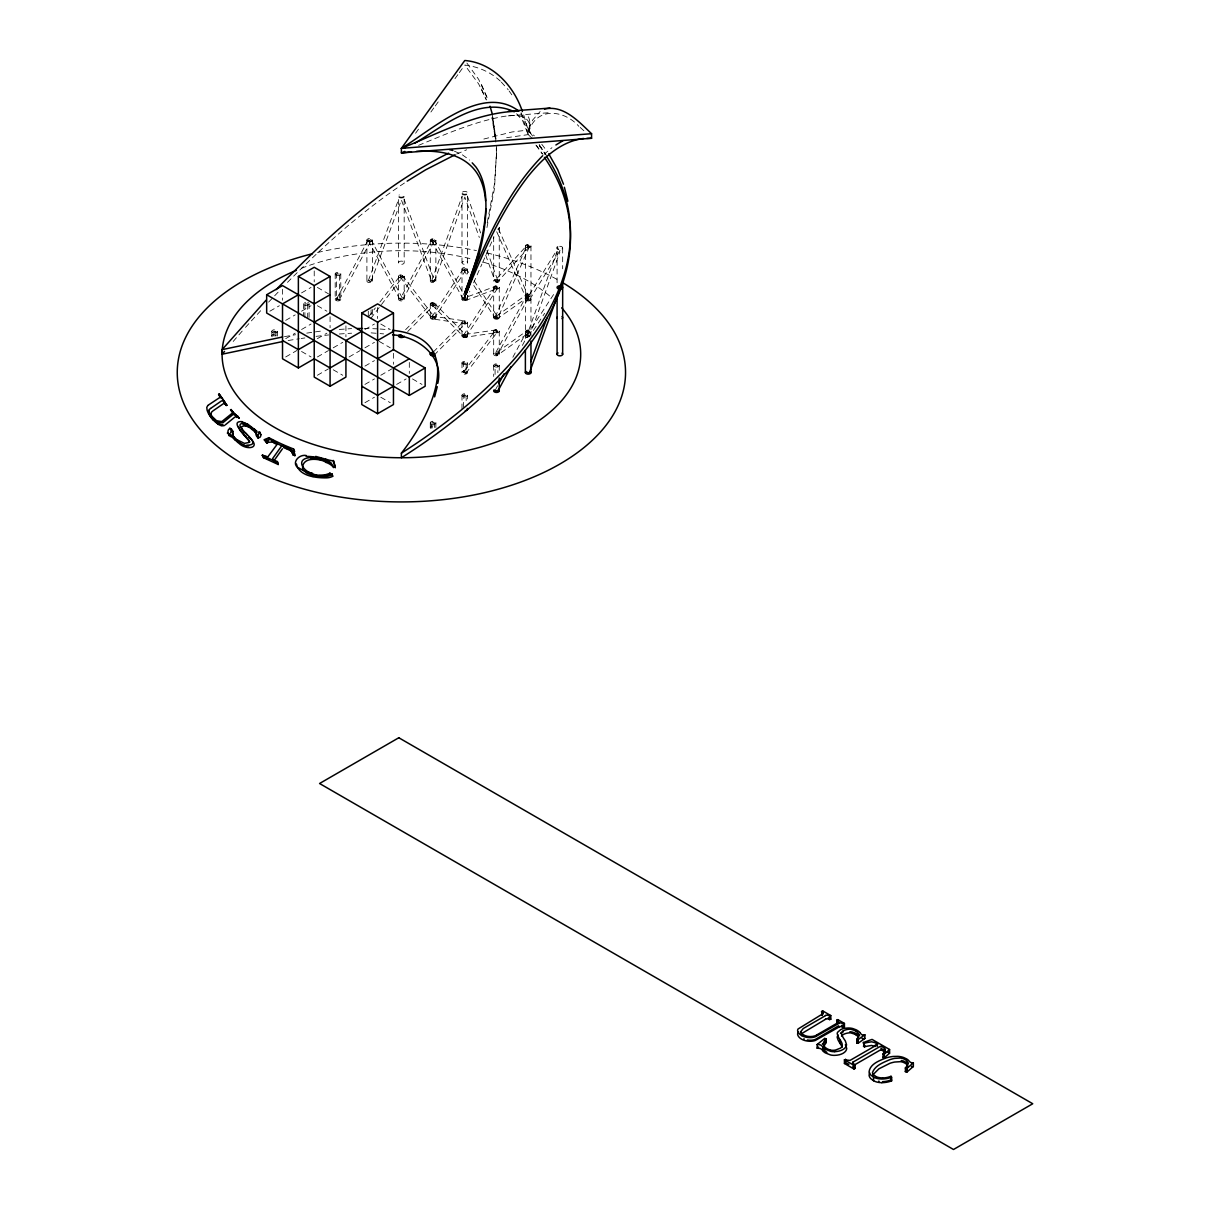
<?xml version="1.0" encoding="UTF-8"?>
<svg xmlns="http://www.w3.org/2000/svg" width="1210" height="1210" viewBox="0 0 1210 1210"><rect width="100%" height="100%" fill="white"/><g stroke="black" fill="none" stroke-linecap="round" stroke-linejoin="round"><path stroke-width="0.75" stroke-dasharray="5 3.75" d="M273.218 331.222L274.473 332.175L276.001 331.358L273.279 331.086L273.203 335.851L275.986 335.775M304.905 317.549L304.89 303.816L306.417 303.045L307.688 303.816L307.688 317.685M336.592 299.278L339.027 299.868L336.592 299.354L336.592 273.914L338.119 273.142L339.39 273.914L339.375 299.43L337.151 298.81L339.375 299.46M431.698 422.759C439.487 425.557 426.979 416.558 432.182 428.037M466.152 372.665L463.385 372.589L463.385 362.894L464.413 362.183L466.183 362.894L466.168 372.62L463.793 371.939L465.699 373.376M463.385 407.331L464.035 394.672L466.152 395.171L466.183 400.586M495.087 374.435L495.071 365.405L495.949 364.694L497.87 365.344L497.87 372.771M529.375 336.622L527.757 336.94L526.91 335.336L557.311 250.939M527.439 294.06L495.253 353.547L527.394 330.451L528.936 330.753L529.284 332.402L497.219 355.407L529.405 295.921L529.133 294.635L527.439 294.06L495.374 316.823L495.51 318.321L497.219 318.805L529.254 296.087M497.567 354.772L497.28 353.396L495.782 353.002M497.703 318.003C495.782 315.523 497.779 319.848 497.522 317.005M527.121 245.479C529.814 247.566 529.829 244.299 527.136 245.131L495.344 280.206L497.597 280.448M464.065 298.129C464.685 301.078 467.03 298.704 464.156 298.068L495.843 286.165C500.35 287.738 494.209 287.375 496.523 287.315M463.385 362.894L464.655 363.771L466.183 363M307.688 303.922L304.905 303.922M339.39 274.02L336.592 274.02M466.183 395.413L463.385 395.413M497.87 365.511L495.071 365.48M495.419 353.683C500.214 355.105 492.379 353.275 497.219 355.407M434.118 303.317L432.046 303.256M465.805 335.23L464.942 337.303L496.629 332.644C499.911 329.997 493.105 328.923 497.522 331.903L465.895 373.346M432.046 304.769L432.439 303.982L433.876 305.041M463.733 336.698L465.578 334.883M431.683 427.342L432.545 426.676M496.266 329.876L464.489 334.55L463.672 336.077L464.882 337.318M495.843 286.165L495.767 288.373L497.597 287.995M529.42 246.598L497.749 318.2M495.616 330.421L496.675 332.644M487.222 222.64L494.497 183.875L496.478 153.368L494.497 188.457L486.329 230.777M532.218 138.394L528.18 134.612L529.541 124.751M506.627 137.713L528.18 134.612C529.829 128.033 531.81 119.215 526.199 114.027M465.835 336.471L464.67 334.52M527.136 245.131L527.575 247.021L529.375 246.749M465.865 299.914L464.534 300.609L463.642 298.93M527 294.605L527.5 296.193L528.997 296.389M465.82 323.07L464.579 323.69L432.711 318.956L434.042 318.048L433.543 316.309L465.154 320.952C467.771 324.129 462.81 321.27 465.154 320.952M431.788 280.508L462.22 196.035M434.375 281.522L464.806 197.048L479.341 237.523M529.466 336.425L559.897 251.952M466.107 294.196L464.776 297.478L466.016 294.151L464.776 297.478L464.776 292.896M368.4 280.493L398.801 198.924M370.986 281.537L401.387 199.968L431.788 281.537M526.91 335.336L553.605 294.499M532.597 136.034L528.18 130.045L532.627 120.093L540.144 111.532M516.594 113.74L522.72 120.894L528.18 134.612C533.595 107.04 563.073 108.492 578.849 126.324M560.048 250.304L529.345 300.095L529.163 298.749M463.521 298.734L465.018 295.331M466.047 299.899L469.828 291.383M473.594 282.868L481.898 264.128M482.654 262.419L493.967 236.857M495.208 317.035L526.91 245.479M465.759 336.683C464.322 335.291 465.789 336.425 464.05 336.955M529.345 300.095L527.152 299.899L529.33 298.991M495.314 280.251L495.495 281.597L497.718 280.735M336.773 298.658L368.46 239.444M339.224 299.974L370.91 240.775M495.253 390.149L497.9 385.219M512.858 357.268L526.955 330.95M522.357 345.425L529.405 332.281M400.344 298.719C402.386 300.655 403.308 298.734 400.298 298.764L431.864 239.686M402.612 299.989L434.314 241.017M529.284 246.916L497.552 281.915L497.461 280.448L495.238 281.31M527.076 298.462C530.222 296.647 527.242 301.245 527.015 298.537L556.736 250.349M431.909 316.869L463.611 268.348M434.254 318.366L465.956 269.86M463.611 335.17L495.298 286.649M465.956 336.667L497.643 288.161M533.413 330.466L544.666 313.269M400.344 277.014L402.31 275.502M432.757 318.971L432.046 318.245L434.012 316.763M402.416 275.729L402.431 277.014M415.59 133.221L418.872 128.683M430.896 112.031L434.178 107.478M435.267 105.966L438.549 101.428M454.945 78.71L458.227 74.158M459.316 72.645L463.687 66.595M527.015 335.125L529.375 335.684M368.566 316.793L375.357 307.945M379.895 302.061L400.268 275.532M370.804 318.442L402.507 277.181M463.657 371.697L495.359 330.436M434.027 317.111C433.649 318.82 431.758 316.581 433.089 317.489M497.522 281.945L495.419 281.597M233.182 341.462L244.284 328.696M245.494 327.365L262.449 308.747M268.605 302.122L279.934 290.279M405.637 329.664L432.061 303.06M407.694 331.525L434.118 304.92M433.377 351.959L463.748 321.361M434.118 355.15L465.805 323.221M287.481 282.369C323.841 245.6 362.455 210.676 405.728 182.15M431.864 281.325L434.208 280.448M495.435 318.23L496.75 317.504L495.419 317.035M544.016 154.366L551.942 147.68M528.997 332.75L527.212 332.236L527.394 330.451M400.525 277.196L401.478 276.107M400.344 275.698L401.433 276.651L400.525 275.517M433.18 317.806L432.212 318.457M495.661 316.476L497.461 316.914M464.882 269.165C467.06 268.438 462.901 270.208 464.685 268.907M465.411 300.564L497.113 288.661M269.845 311.212L279.359 305.722M301.547 292.911L311.046 287.42M285.696 320.363L295.21 314.872M301.547 311.212L311.046 305.722M285.696 338.664L295.21 333.173M301.547 329.513L311.046 324.023M285.696 356.965L296.783 350.552M317.383 338.664L326.897 333.173M317.383 356.965L328.485 350.552M333.234 347.815L342.748 342.324M364.936 329.513L374.45 324.023M317.383 375.266L328.485 368.853M349.085 356.965L360.187 350.552M364.936 347.815L374.45 342.324M364.936 366.116L374.45 360.625M364.936 384.417L374.45 378.927M380.787 375.266L391.874 368.853M364.936 402.718L374.45 397.228M396.638 384.417L406.136 378.927M433.225 240.351C434.647 239.459 433.044 241.546 433.104 240.427M456.669 154.018L466.682 149.783M418.599 145.336C446.46 133.796 474.517 121.544 504.404 116.311C512.934 115.237 527.424 113.679 529.662 124.887M483.849 139.029L512.117 131.966L528.18 130.045L534.351 135.868M433.876 302.954L432.288 302.954M284.471 336.637L295.573 334.716M288.161 340.509L299.293 338.755M306.75 333.113L321.648 330.98M301.154 338.482L304.89 337.953M316.067 336.35L328.696 334.943M432.288 305.041L433.74 304.012L434.133 304.769M434.208 281.582L432.015 280.448M339.269 329.438L351.626 328.606M339.269 334.005L351.626 333.189M529.299 336.486L526.985 335.669M527.046 335.351L529.36 336.153M508.215 115.857L549.99 112.636M432.015 281.597L433.225 281.31L431.894 280.78M370.714 281.597L368.505 280.75M368.566 280.448L370.91 281.325M364.029 328.409L378.261 328.878M380.061 329.014L388.985 329.74M371.122 332.871L378.261 333.446M380.061 333.597L383.63 333.884M465.578 323.342L463.823 321.799L464.413 323.645M529.239 246.643L527.046 245.675M463.687 298.734L465.941 299.717M402.28 277.196L401.402 276.682M497.37 332.1L495.435 330.602M433.498 316.294L432.091 316.914M463.884 371.667L465.835 373.179M454.416 151.189L462.054 154.593L469.737 160.098M527.121 294.65L529.224 295.845L527.121 294.726M463.793 335.2L464.625 335.684M497.37 288.071L496.433 287.239M527.999 331.449L529.269 332.16L528.301 331.752M317.383 287.42L328.485 293.833M380.787 324.023L390.301 329.513M317.383 305.722L326.897 311.212M379.199 341.401L390.301 347.815M412.474 378.927L421.988 384.417M301.547 351.475L311.046 356.965M333.234 369.776L342.748 375.266M380.787 397.228L390.301 402.718M464.882 335.851L463.793 335.351M495.374 317.262L496.478 317.746L495.555 318.291M432.091 317.05L432.091 318.185M500.32 81.085C490.61 72.04 477.92 66.535 464.776 65.068L478.646 83.913L486.45 99.961M580.18 127.413L584.354 131.209M434.118 303.06L465.805 334.988M432.061 304.935L463.748 336.849M501.333 82.114L508.245 89.782M539.282 145.835L546.088 154.411M466.909 63.086L478.646 79.346L488.023 99.674M520.814 113.74C526.501 119.82 525.896 129.228 532.037 134.9M541.777 144.277L546.996 151.144M402.507 275.532L434.208 316.793M400.268 277.181L431.97 318.442M539.221 145.034L545.665 154.426M535.909 145.109L542.534 154.109L536.605 145.563M509.138 91.037L511.83 94.819M539.221 144.655L545.392 154.426M465.956 268.348L469.026 273.052M474.139 280.871L497.643 316.869M463.611 269.86L467.695 276.122M473.836 285.515L495.298 318.366M434.314 239.686L466.001 298.658M431.864 241.017L463.551 299.989M370.91 239.444L402.612 298.658M368.46 240.775L400.162 299.974M481.489 84.503L487.917 99.492M481.489 89.086L486.012 99.25M498.505 228.887L529.436 298.734M496.72 231.745L526.91 299.899M521.117 112.651L528.18 134.612M403.974 198.924L434.375 280.493M467.347 196.035L480.657 232.985M486.995 250.591L497.779 280.508M485.679 255.129L495.177 281.522M523.718 114.95L528.18 130.045M492.016 113.075L495.979 139.21L492.727 116.704M495.419 138.742L492.016 117.657L495.828 142.084M496.297 148.059L496.478 157.95L496.357 146.198M562.665 248.065L562.665 268.786M557.084 251.544L557.084 283.579M530.963 245.917L530.963 336.062M529.753 122.422L529.753 127.005M525.382 245.917L525.382 341.054M499.261 227.616L499.261 281.159A2.798 1.618 0 0 1 494.966 282.384A2.798 1.618 0 0 1 495.177 279.586A2.798 1.618 0 0 1 499.276 281.083M499.261 287.269L499.261 317.761M499.261 331.116L499.261 354.364A2.798 1.618 0 0 1 494.966 355.589A2.798 1.618 0 0 1 495.177 352.791A2.798 1.618 0 0 1 499.276 354.288M499.261 365.299L499.261 371.016M493.68 236.797L493.695 281.159M493.68 287.269L493.695 317.761M493.68 331.116L493.695 354.364M493.68 365.299L493.695 376.461M467.574 196.927L467.574 262.857A2.798 1.618 0 0 1 463.279 264.082A2.798 1.618 0 0 1 463.49 261.284A2.798 1.618 0 0 1 467.574 262.782M467.574 268.968L467.574 276.803M467.574 295.406L467.574 299.46A2.798 1.618 0 0 1 463.279 300.685A2.798 1.618 0 0 1 463.49 297.887A2.798 1.618 0 0 1 467.574 299.384M467.574 322.162L467.574 336.062M467.574 362.818L467.574 372.665A2.798 1.618 0 0 1 463.279 373.89A2.798 1.618 0 0 1 463.49 371.077A2.798 1.618 0 0 1 467.574 372.589M467.574 395.201L467.574 398.937M461.993 196.655L461.993 262.57M461.993 268.968L461.993 299.46M461.993 322.162L461.993 336.062M461.993 362.818L461.993 372.665M461.993 395.201L461.993 409.252M435.872 240.215L435.872 281.159A2.798 1.618 0 0 1 431.577 282.384A2.798 1.618 0 0 1 431.788 279.586A2.798 1.618 0 0 1 435.887 281.083M435.872 303.861L435.872 317.761M435.872 422.729L435.872 427.553M434.481 422.94L434.481 427.493M430.291 240.215L430.291 281.159M430.291 303.861L430.291 317.761M430.291 422.729L430.291 427.553M409.313 362.455L409.313 373.436M404.17 199.544L404.17 262.857A2.798 1.618 0 0 1 399.875 264.082A2.798 1.618 0 0 1 400.086 261.284A2.798 1.618 0 0 1 404.185 262.782M404.17 276.213L404.17 299.46A2.798 1.618 0 0 1 399.875 300.685A2.798 1.618 0 0 1 400.086 297.887A2.798 1.618 0 0 1 404.185 299.384M398.589 199.544L398.604 262.857M398.589 276.213L398.604 299.46M393.462 353.305L393.462 364.286M377.611 307.552L377.611 318.532M372.483 239.973L372.483 281.159A2.798 1.618 0 0 1 368.188 282.384A2.798 1.618 0 0 1 368.4 279.586A2.798 1.618 0 0 1 372.483 281.083M372.483 309.518L372.483 317.761M371.092 309.73L371.092 317.685M368.294 311.182L368.294 317.549M366.902 239.973L366.902 281.159M345.924 325.853L345.924 336.834M340.781 273.808L340.781 299.46M335.2 273.808L335.2 299.46M330.073 316.702L330.073 327.683M314.222 270.949L314.222 281.93M309.079 303.71L309.079 317.761M303.498 303.71L303.513 316.037M282.52 289.25L282.52 300.231M277.392 331.222L277.392 336.062M276.001 331.434L276.001 335.987M271.811 331.222L271.811 336.062M317.549 252.512A224.137 129.394 0 0 1 476.468 250.591M486.964 252.92A224.137 129.394 0 0 1 559.867 281.023M301.366 268.302A179.307 103.515 0 0 1 472.596 259.212M483.214 262.101A179.307 103.515 0 0 1 551.851 297.917M272.235 336.788A2.798 1.618 0 0 1 273.702 334.384A2.798 1.618 0 0 1 277.392 335.775M309.095 303.982A2.798 1.618 0 0 1 306.372 305.464A2.798 1.618 0 0 1 303.529 304.088A2.798 1.618 0 0 1 305.57 302.288M307.809 302.485A2.798 1.618 0 0 1 308.52 302.863M399.028 195.097A2.798 1.618 0 0 1 399.315 194.886M462.492 192.088A2.798 1.618 0 0 1 467.075 192.088M499.11 227.208A2.798 1.618 0 0 1 497.658 229.219M527.802 337.514A2.798 1.618 0 0 1 525.488 335.473A2.798 1.618 0 0 1 529.36 334.459M559.625 246.311A2.798 1.618 0 0 1 562.559 247.475A2.798 1.618 0 0 1 561.168 249.351M431.108 428.567A2.798 1.618 0 0 1 431.335 426.162A2.798 1.618 0 0 1 435.449 426.555M368.626 240.639C372.12 239.126 369.957 240.669 368.657 240.624M400.329 299.853L401.312 299.218L400.329 299.853M432.03 240.881L432.847 240.548L432.091 240.851M368.672 239.52L368.732 239.55M527.152 331.026L527.878 331.525L527.182 331.041M432.061 239.762L432.893 240.321L432.091 239.777M273.097 332.735A2.798 1.618 0 0 0 277.392 331.434A2.798 1.618 0 0 0 273.309 329.937A2.798 1.618 0 0 0 273.097 332.735M336.486 300.685A2.798 1.618 0 0 0 340.796 299.384A2.798 1.618 0 0 0 336.698 297.887A2.798 1.618 0 0 0 336.486 300.685M336.486 275.305A2.798 1.618 0 0 0 340.796 274.02A2.798 1.618 0 0 0 336.698 272.507A2.798 1.618 0 0 0 336.486 275.305M368.188 241.471A2.798 1.618 0 0 0 372.483 240.185A2.798 1.618 0 0 0 368.4 238.673A2.798 1.618 0 0 0 368.188 241.471M399.875 277.725A2.798 1.618 0 0 0 404.185 276.424A2.798 1.618 0 0 0 400.086 274.927A2.798 1.618 0 0 0 399.875 277.725M431.577 241.713A2.798 1.618 0 0 0 435.887 240.427A2.798 1.618 0 0 0 431.788 238.915A2.798 1.618 0 0 0 431.577 241.713M431.577 318.986A2.798 1.618 0 0 0 435.887 317.685A2.798 1.618 0 0 0 431.788 316.188A2.798 1.618 0 0 0 431.577 318.986M431.577 305.359A2.798 1.618 0 0 0 435.887 304.073A2.798 1.618 0 0 0 431.788 302.56A2.798 1.618 0 0 0 431.577 305.359M463.279 270.465A2.798 1.618 0 0 0 467.574 269.18A2.798 1.618 0 0 0 463.49 267.667A2.798 1.618 0 0 0 463.279 270.465M463.279 337.287A2.798 1.618 0 0 0 467.574 335.987A2.798 1.618 0 0 0 463.49 334.489A2.798 1.618 0 0 0 463.279 337.287M463.279 323.66A2.798 1.618 0 0 0 467.574 322.374A2.798 1.618 0 0 0 463.49 320.862A2.798 1.618 0 0 0 463.279 323.66M494.966 318.986A2.798 1.618 0 0 0 499.276 317.685A2.798 1.618 0 0 0 495.177 316.188A2.798 1.618 0 0 0 494.966 318.986M494.966 288.766A2.798 1.618 0 0 0 499.276 287.481A2.798 1.618 0 0 0 495.177 285.968A2.798 1.618 0 0 0 494.966 288.766M526.668 300.685A2.798 1.618 0 0 0 530.978 299.384A2.798 1.618 0 0 0 526.879 297.887A2.798 1.618 0 0 0 526.668 300.685M526.668 247.43A2.798 1.618 0 0 0 530.978 246.129A2.798 1.618 0 0 0 526.879 244.632A2.798 1.618 0 0 0 526.668 247.43M463.279 364.331A2.798 1.618 0 0 0 467.574 363.03A2.798 1.618 0 0 0 463.49 361.533A2.798 1.618 0 0 0 463.279 364.331M494.966 332.614A2.798 1.618 0 0 0 499.276 331.328A2.798 1.618 0 0 0 495.177 329.816A2.798 1.618 0 0 0 494.966 332.614M526.668 296.616A2.798 1.618 0 0 0 530.978 295.331A2.798 1.618 0 0 0 526.879 293.818A2.798 1.618 0 0 0 526.668 296.616M431.577 424.226A2.798 1.618 0 0 0 435.887 422.94A2.798 1.618 0 0 0 431.788 421.428A2.798 1.618 0 0 0 431.577 424.226M463.279 396.714A2.798 1.618 0 0 0 467.574 395.413A2.798 1.618 0 0 0 463.49 393.916A2.798 1.618 0 0 0 463.279 396.714M494.966 366.812A2.798 1.618 0 0 0 499.276 365.511A2.798 1.618 0 0 0 495.177 364.013A2.798 1.618 0 0 0 494.966 366.812M526.668 332.977A2.798 1.618 0 0 0 530.978 331.676A2.798 1.618 0 0 0 526.879 330.179A2.798 1.618 0 0 0 526.668 332.977"/><path stroke-width="1.5" d="M208.589 410.78L209.512 414.531A44.876 29.917 -27.1 0 0 211.523 418.206L212.975 419.961M527 372.257L529.299 373.088L560.82 286.861M858.661 1034.762L857.905 1037.439A36.542 21.099 0 0 1 856.771 1039.284L856.771 1042.959L858.056 1043.277L864.878 1038.483L864.878 1034.822A3.131 1.8 0 0 1 861.52 1034.535A12.765 7.366 0 0 1 860.174 1032.674M402.658 336.259L400.797 334.928L400.147 336.289M495.071 390.86L497.824 391.027M437.808 383.328C444.115 355.846 417.435 336.289 392.584 334.852M485.83 208.801C484.242 237.886 475.001 265.852 464.776 292.896C484.711 244.359 505.266 193.691 542.7 155.712M400.737 335.2L400.313 336.44L402.537 336.38M231.987 437.128C223.321 433.83 231.004 421.216 232.88 435.403C236.056 440.848 242 446.308 248.67 445.9M823.39 1047.028L826.188 1042.521L826.188 1038.861L824.706 1038.437L817.158 1044.502L817.158 1048.162L819.367 1048.374A2.889 1.664 0 0 1 820.849 1048.798A13.991 8.077 0 0 1 822.8 1050.628A10.497 6.065 0 0 0 825.462 1052.942L830.574 1054.969A10.119 5.838 0 0 0 834.764 1055.347A12.297 7.094 0 0 0 846.713 1048.374L845.366 1044.684M296.45 464.005C298.825 475.999 315.916 478.086 326.655 477.844A12.281 10.542 -17.3 0 0 332.826 476.271M231.276 428.809L232.925 431.425L233.303 435.948M434.602 396.865L437.279 386.701M434.375 354.273L432.333 354.893L432.046 353.441M559.232 286.331L558.748 287.859M478.646 253.646L464.776 292.896M475.727 266.971L466.016 294.151C482.745 252.981 500.804 211.599 528.18 176.252C542.337 158.797 560.336 141.404 583.644 138.469M465.971 294.196C477.723 262.978 487.902 230.006 485.588 196.232A102.139 58.972 -60 0 0 475.923 166.995L472.202 162.851M530.767 361.578L546.935 318.2M869.536 1072.741L869.113 1075.221A13.431 7.759 0 0 0 870.897 1078.76L873.544 1080.727A11.465 6.625 0 0 0 881.213 1082.632L881.833 1082.632M872.758 1074.934L878.914 1068.823L889.894 1063.303A25.637 14.807 0 0 1 894.644 1062.047L900.376 1061.684A8.001 4.628 0 0 1 903.341 1062.35L905.231 1063.272A9.302 5.369 0 0 1 907.893 1066.63M228.962 435.676L229.915 433.74M885.07 1050.915L885.372 1049.115L883.118 1047.27A20.026 11.555 0 0 0 881.303 1046.302L880.351 1046.393A19.375 11.193 0 0 0 878.899 1047.164L853.277 1061.957M230.565 432.469L231.534 430.548L229.87 427.916M877.568 1044.351L877.447 1044.487A13.174 7.608 0 0 1 876.101 1045.349L850.04 1060.399L844.429 1059.824L844.429 1063.484L854.003 1069.02L855.107 1068.385L855.107 1064.724L853.458 1063.756A2.344 1.361 0 0 1 853.065 1061.866M498.777 383.57L504.056 373.709M497.703 391.48L510.907 366.812M259.848 432.288C263.568 439.275 254.176 439.472 259.757 432.121A3.796 2.889 -29.9 0 1 258.471 432M838.606 1025.823L816.599 1038.694M277.362 461.585L278.179 464.474L277.362 461.585L275.335 460.723M544.439 157.376C626.553 278.27 496.66 397.999 401.387 457.743L401.387 453.16C430.7 415.862 469.722 338.634 392.584 330.285M272.81 458.318L281.96 445.507M274.11 460.556L282.444 448.804M268.272 456.276L277.211 444.236M798.464 1032.054L798.04 1032.659A7.986 4.613 0 0 0 797.708 1034.807A13.718 7.926 0 0 0 801.685 1039.224A12.251 7.078 0 0 0 809.414 1041.25A9.771 5.642 0 0 0 815.313 1040.449L839.074 1026.987M875.329 1046.514A13.053 7.532 0 0 0 874.709 1046.242L871.533 1045.455L866.874 1046.242A62.542 36.103 0 0 0 864.333 1046.892L863.411 1042.491L872.062 1039.405L889.577 1049.509L889.577 1053.169L884.041 1058.054L882.937 1057.631L883.24 1053.592A54.102 31.233 0 0 0 885.1 1050.915M882.937 1057.631L883.24 1057.253A54.102 31.233 0 0 0 884.434 1055.604M278.179 464.474L263.553 457.743L262.237 455.338L264.551 455.762M263.553 457.743L262.646 454.824M801.171 1033.915L825.628 1019.228M282.626 341.553L222.08 354.212L222.08 349.645L266.094 300.171M222.08 354.212L224.546 351.384M838.197 1035.14L837.622 1035.911A6.957 4.023 0 0 0 837.229 1037.424L838.061 1039.98A70.694 40.807 0 0 0 840.209 1043.58A32.73 18.906 0 0 1 842.054 1047.331M826.188 1038.861L823.828 1042.007L823.42 1044.608A12.418 7.169 0 0 0 827.716 1049.07L829.712 1049.856M276.152 289.644C327.078 236.842 382.299 185.886 448.623 153.171M248.821 442.497L244.42 443.389L238.083 440.304M207.848 405.456L206.774 407.407L207.122 410.281A45.284 30.144 -27.9 0 0 211.069 417.314M211.916 411.657C208.559 415.514 216.741 425.149 222.897 424.604M884.041 1058.054L884.041 1054.394L889.577 1049.509M906.895 1068.445L913.353 1062.803L913.353 1066.464L906.895 1072.105L905.428 1071.682L905.428 1068.022L906.895 1068.445L906.895 1072.105M431.909 353.789L433.876 355.256M236.888 416.104L230.55 409.842L239.111 418.312L235.466 414.788A10.179 7.215 -34.1 0 0 234.876 414.364A3.101 2.178 -32.7 0 0 233.636 413.911M223.23 422.471L233.288 414.259M225.105 425.028L234.861 417.072M222.005 421.443L232.275 413.17M817.158 1048.162L818.565 1047.028M822.346 1044.003L824.706 1042.097L824.706 1038.437M223.033 422.638L218.027 422.532L211.205 417.223M330.874 475.364L323.645 477.042L314.086 475.833M223.971 402.159L226.92 405.259L225.831 405.002M330.058 473.125C307.128 483.758 283.76 451.421 321.966 458.651M856.771 1039.299L858.056 1039.617L864.878 1034.822M401.387 453.16C495.283 393.734 624.663 276.712 546.33 156.06M210.691 408.375L221.536 400.903M212.703 411.067L223.23 403.822M555.904 144.973L563.043 140.632M414.879 143.188C443.526 126.158 479.296 95.529 514.311 111.743M208.271 405.138L219.312 397.803M219.675 396.29L219.131 394.021L226.92 405.259M220.885 398.014L221.006 396.895M407.18 181.152L425.693 169.793L455.066 154.759M221.732 421.64L216.59 420.732L211.1 415.544A28.375 18.997 -26.5 0 1 209.179 412.141M377.611 358.795L393.462 349.645L425.164 367.946L425.164 386.247L409.313 395.398L266.669 313.042L266.669 294.741L282.52 285.59L314.222 303.891L330.073 294.741M345.924 358.795L330.073 367.946L314.222 358.795L298.371 367.946L298.371 276.44L314.222 267.289L330.073 276.44L330.073 313.042L314.222 322.193M298.371 294.741L282.52 303.891L282.52 358.795L298.371 367.946M298.371 276.44L314.222 285.59L330.073 276.44M314.222 340.494L298.371 349.645L282.52 340.494M345.924 322.193L330.073 331.343L330.073 386.247L345.924 377.096L345.924 340.494L361.76 331.343M409.313 358.795L393.462 367.946L393.462 404.548L377.611 413.699L361.76 404.548L361.76 313.042L377.611 303.891L393.462 313.042L393.462 349.645M361.76 313.042L377.611 322.193L393.462 313.042M393.462 331.343L377.611 340.494L330.073 313.042M393.462 386.247L377.611 395.398L361.76 386.247M266.669 294.741L409.313 377.096L425.164 367.946M822.21 1015.553L821.575 1011.53L822.679 1010.879L830.786 1015.568L830.786 1019.228L828.759 1019.334M822.618 1014.585L822.679 1010.879M825.628 1015.568L803.213 1028.545L800.657 1031.797M825.462 1015.447A2.344 1.361 0 0 1 828.774 1015.659L830.786 1015.568M837.305 1024.265L836.685 1020.242L837.789 1019.606L844.429 1023.433L844.429 1027.093L842.221 1027.093A2.344 1.361 0 0 0 838.923 1026.882M816.599 1035.034L838.228 1022.541L838.621 1021.573L836.685 1020.242M836.685 1023.902L837.789 1023.267L837.789 1019.606M839.074 1023.327L815.313 1036.773A9.771 5.642 0 0 1 809.414 1037.605A12.251 7.078 0 0 1 801.625 1035.594M838.923 1023.221A2.344 1.361 0 0 1 842.236 1023.433L844.429 1023.433M844.429 1063.484L845.533 1062.849L848.845 1064.331M853.277 1065.617L878.884 1050.824A19.375 11.193 0 0 1 880.335 1050.038L881.288 1049.977M844.429 1059.824L854.003 1065.36L855.107 1064.724M402.189 336.955L400.434 335.064M224.273 425.633L221.566 425.859L217.8 424.166M432.136 353.623L433.982 354.59L432.046 354.757M293.606 449.001L294.832 455.716L293.606 449.001A193.736 111.849 0 0 1 268.892 437.672L267.38 438.338M404.836 151.401L401.387 152.914L401.387 148.346L464.776 60.5C492.803 62.769 513.902 86.061 522.417 111.517M268.166 441.03L266.351 441.832M266.775 438.595L264.052 439.774L267.198 442.981M863.411 1046.151L865.029 1045.561M432.333 353.532L433.891 353.562M401.977 336.395L400.283 336.41M433.891 353.305L432.288 353.184M544.515 109.112C563.633 104.544 579.045 121.938 591.569 133.705L591.569 138.273L401.387 152.914L411.461 151.855M265.141 440.485L266.139 440.47M222.08 349.645L282.626 336.97M404.745 147.983L401.387 148.346C431.879 129.999 482.185 83.006 518.893 111.169M508.215 111.275L549.99 108.053M591.569 133.705L401.387 148.346C438.927 133.372 476.543 112.379 517.774 111.169M306.281 455.535C298.93 453.931 290.763 463.173 298.613 468.285M268.635 459.18L263.962 457.214M586.82 138.394L591.569 138.273M356.935 328.53L362.259 328.439M416.497 151.341C437.657 150.055 462.462 153.186 475.923 171.578A102.139 58.972 -60 0 1 485.588 200.815M332.115 460.662L331.691 460.632A15.065 12.614 -16 0 1 330.345 460.36L329.543 460.254A19.254 16.078 -15.9 0 1 329.029 460.118L315.704 456.397M310.773 457.849L321.663 459.785M817.158 1044.502L819.367 1044.714A2.889 1.664 0 0 1 820.849 1045.138A13.991 8.077 0 0 1 822.8 1046.968A10.497 6.065 0 0 0 825.462 1049.282L830.574 1051.309A10.119 5.838 0 0 0 834.764 1051.687M318.971 475.59L325.974 475.636A12.191 10.451 -17.3 0 0 332.145 474.078M334.625 465.563L335.276 466.833M335.306 467.741L333.385 460.571A4.704 4.008 -17.6 0 1 332.614 460.662M243.573 423.213C228.463 424.377 267.304 445.114 246.749 445.189M333.703 467.574L332.735 465.351A18.468 15.881 -19.3 0 0 326.821 460.708M242.802 424.029L252.028 428.476M330.874 462.583L322.556 460.027M283.685 447.639L286.286 448.683M242.242 421.655C228.977 420.505 244.995 435.267 248.428 439.517A10.829 8.243 -31.4 0 1 249.23 441.105A2.314 1.754 -30.7 0 1 249.154 442.21M449.349 149.617L452.888 150.509M313.466 475.666L306.886 473.17L303.392 470.297M824.706 1042.097L826.188 1042.521M326.276 461.161L325.626 458.998M266.382 456.578L266.427 456.594A13.809 10.814 -25.3 0 1 265.489 456.155L264.854 455.913M282.837 445.401L288.449 447.897M325.611 461.827C318.654 458.454 301.592 456.578 302.666 468.951M903.628 1061.185L906.532 1062.531A13.28 7.668 0 0 1 908.135 1063.65M272.552 440.621L277.287 442.845M882.937 1053.971L884.041 1054.394M274.005 443.087L276.591 444.221M258.123 438.232L256.263 435.585A18.059 13.688 -33.4 0 0 254.539 430.715L253.888 429.989A24.608 18.649 -35.5 0 0 253.253 429.308L253.162 429.202A38.901 29.554 -37.2 0 0 251.151 427.614M276.999 462.144L262.237 455.338M276.984 463.264L273.959 461.6M286.664 448.849L289.674 450.271A7.804 6.383 -27.6 0 1 291.746 451.814L293.319 455.262L292.472 453.266A16.229 13.28 -29.4 0 0 291.776 451.995L291.383 451.012M227.314 433.059L229.794 434.178A11.087 8.137 -33.9 0 1 230.626 434.738M497.522 391.42L495.782 390.512M274.383 460.314L272.719 459.225M222.564 400.782L223.835 401.977M330.073 386.247L314.222 377.096L314.222 285.59M821.575 1011.53L823.329 1012.74L822.936 1013.708L798.04 1028.999A7.986 4.613 0 0 0 797.708 1031.147A13.718 7.926 0 0 0 801.685 1035.563M828.26 1017.761L830.786 1019.228M841.525 1025.43L844.429 1027.093M875.344 1044.956L877.537 1046.211M880.819 1048.117L881.924 1048.737M883.013 1049.372L885.206 1050.643M887.384 1051.898L889.577 1053.169M855.107 1068.385L853.458 1067.417A2.344 1.361 0 0 1 852.687 1066.827M881.833 1082.693A18.8 10.86 0 0 0 891.558 1080.908L891.604 1077.278A18.8 10.86 0 0 1 881.833 1079.033L881.213 1078.972A11.465 6.625 0 0 1 873.499 1077.097L870.897 1075.1A13.431 7.759 0 0 1 869.113 1071.561C870.353 1063.62 879.912 1060.429 886.476 1057.797A23.61 13.628 0 0 1 893.161 1056.466L897.835 1056.36A13.688 7.91 0 0 1 903.628 1057.525L906.532 1058.871A13.28 7.668 0 0 1 908.74 1060.58A8.5 4.901 0 0 0 910.434 1062.244A3.751 2.163 0 0 0 913.353 1062.97M247.717 424.12L256.293 430.775A14.066 10.588 -27.7 0 0 256.974 431.259M232.834 431.365L231.534 430.548M237.795 441.06L235.39 439.245A32.005 23.338 -25.4 0 1 233.56 437.37L231.049 435.071M239.217 443.526C246.583 450.68 262.615 448.396 248.64 437.007M251.393 428.975C249.487 425.738 238.34 423.923 242.378 429.883A39.537 28.828 -25.3 0 0 242.711 430.412M252.829 429.051L256.974 432.575M251.71 429.217L253.737 430.836A20.812 15.775 -33.4 0 1 258.093 437.929M238.219 442.799L232.638 437.642M251.241 427.508L247.006 424.574A14.354 10.829 -37.6 0 0 243.709 422.971M863.411 1042.491L864.333 1046.892M233.424 437.309L235.103 439.971M231.382 410.719L231.851 411.219A14.097 9.846 -36.2 0 1 232.275 411.718L232.29 411.748M231.216 410.553L230.55 409.842M232.713 412.988L232.683 412.958A1.966 1.376 -34.2 0 0 232.184 411.914M249.865 441.937L240.487 430.881L238.234 426.51M885.16 1052.473L883.118 1050.93A20.026 11.555 0 0 0 881.303 1049.962M877.598 1044.26L877.416 1044.064A13.053 7.532 0 0 0 874.709 1042.581L871.533 1041.795L866.874 1042.581A62.542 36.103 0 0 0 864.333 1043.232M244.556 432.62L243.724 431.637M243.543 431.41L242.741 430.397M226.33 405.637L224.531 402.885M225.105 402.476L219.131 394.021M218.541 394.399L220.432 397.273M212.279 417.042L214.064 419.81M231.095 409.419L232.864 412.141M548.72 153.821L557.689 169.687L563.512 184.238M237.417 415.65L239.111 418.312M243.165 433.286L244.722 435.842M246.038 433.407L247.006 434.98M254.539 429.157L256.051 431.667M882.574 1077.989A15.624 9.014 0 0 0 890.984 1076.265L891.604 1077.278M891.044 1076.325L891.604 1080.938M265.398 440.652L266.775 443.087M268.892 437.672L269.406 438.58M312.15 474.305L312.997 476.528M333.385 460.571L334.898 465.578M329.922 473.08L330.406 474.577M331.994 473.821L332.674 476.014M209.27 412.111L209.254 412.05A6.534 4.371 -31.4 0 1 209.118 410.008M490.035 106.238L492.016 113.075M564.374 187.248L567.868 201.193M841.283 1033.446L842.947 1037.257A121.257 69.998 0 0 0 844.232 1039.299A38.554 22.264 0 0 1 845.366 1041.024L846.531 1044.699A12.297 7.094 0 0 1 834.749 1051.626M873.544 1077.066L873.544 1080.727M858.056 1039.617L858.056 1043.277M854.003 1065.36L854.003 1069.02M845.533 1059.189L845.533 1062.849M843.325 1024.083L843.325 1027.744M840.194 1043.595L840.194 1039.934A70.694 40.807 0 0 1 838.046 1036.32L837.244 1033.764A6.957 4.023 0 0 1 837.622 1032.251L840.557 1029.71A10.134 5.853 0 0 1 845.851 1028.182L848.104 1028.016A10.345 5.974 0 0 1 852.763 1028.545L856.075 1029.786A18.876 10.905 0 0 1 857.376 1030.496A15.654 9.03 0 0 1 860.098 1032.69M829.682 1016.203L829.682 1019.864M822.86 1046.953L822.86 1050.613M562.665 281.975L562.665 354.364M557.084 298.734L557.084 354.364M530.963 341.054L530.963 372.665M525.382 350.068L525.382 372.665M499.261 377.989L499.261 390.966M409.313 377.096L409.313 395.398M377.611 322.193L377.611 413.699M224.228 403.55A2.178 1.437 -33.2 0 1 224.727 404.321M234.014 414.712A1.966 1.361 -34.9 0 1 234.332 415.09M218.042 423.969A40.701 27.119 -24.8 0 1 213.141 419.855M235.844 416.709A2.163 1.512 -32.7 0 1 236.525 417.45M209.239 409.993A2.632 1.739 -33 0 1 209.965 408.92A2.889 1.906 -33.2 0 1 210.495 408.496M219.585 396.366A2.813 1.815 -34.7 0 1 219.857 397.545M261.224 434.602A3.66 2.783 -30.2 0 1 260.513 434.602M242.06 421.957A30.28 22.521 -35.2 0 1 247.49 424.362M246.038 446.112A33.048 24.835 -28.8 0 1 237.689 441.136M237.916 440.455A39.325 28.722 -26.3 0 1 233.137 435.978M294.726 451.315A191.634 110.639 0 0 1 271.66 440.848M267.153 442.678A12.75 10.3 -33.4 0 1 274.292 442.558M267.864 456.775A1.966 1.558 -27.1 0 1 266.578 456.457M266.109 440.198A12.297 9.922 -33.1 0 1 272.795 440.183M291.338 451.027A13.597 11.132 -29.5 0 0 290.264 449.122A8.878 7.26 -26.9 0 0 288.373 448.018M325.429 462.235A18.694 16.093 -19.1 0 1 333.612 467.423M334.096 462.764A5.611 4.749 -17.2 0 1 333.385 462.84M312.588 473.276A42.97 33.789 -12.8 0 1 298.885 468.013M318.895 475.893A42.047 34.303 -15.8 0 1 312.044 474.517M306.19 456.412A43.862 37.812 -26 0 1 315.402 457.244M321.784 459.104A39.098 34.137 -24.5 0 1 326.473 460.723M563.013 282.868A224.137 129.394 0 0 1 536.393 475.817A224.137 129.394 0 0 1 207.712 437.642A224.137 129.394 0 0 1 312.361 253.767M561.682 307.839A179.307 103.515 0 0 1 490.216 444.146A179.307 103.515 0 0 1 250.621 410.25A179.307 103.515 0 0 1 296.374 270.314M403.807 196.776A2.798 1.618 0 0 1 399.164 196.958M466.394 194.341A2.798 1.618 0 0 1 462.417 193.887M404.17 336.123A2.798 1.618 0 0 1 400.208 337.378A2.798 1.618 0 0 1 399.315 334.822M434.98 355.407A2.798 1.618 0 0 1 430.427 354.742A2.798 1.618 0 0 1 433.331 352.609M434.98 355.15A2.798 1.618 0 0 1 430.427 354.485A2.798 1.618 0 0 1 433.331 352.352M562.015 316.581A2.798 1.618 0 0 1 562.015 318.654M557.205 318.109A2.798 1.618 0 0 1 557.205 317.126M558.476 249.321A2.798 1.618 0 0 1 557.644 246.931M467.272 408.375A2.798 1.618 0 0 1 465.275 410.704M498.278 389.575A2.798 1.618 0 0 1 498.656 391.843A2.798 1.618 0 0 1 494.739 392.085A2.798 1.618 0 0 1 494.255 389.832M530.328 371.485A2.798 1.618 0 0 1 530.101 373.693A2.798 1.618 0 0 1 526.259 373.693A2.798 1.618 0 0 1 526.032 371.485M562.015 353.184A2.798 1.618 0 0 1 561.667 355.453A2.798 1.618 0 0 1 557.719 355.256A2.798 1.618 0 0 1 558.067 352.972M561.485 286.15A2.798 1.618 0 0 1 562.65 287.677A2.798 1.618 0 0 1 560.835 288.993M558.581 288.903A2.798 1.618 0 0 1 557.084 287.33A2.798 1.618 0 0 1 559.035 285.938M825.462 1019.107A2.344 1.361 0 0 1 828.774 1019.319M816.735 1038.77A9.287 5.354 0 0 1 807.357 1039.995M804.211 1038.966A9.287 5.354 0 0 1 803.864 1038.785M800.521 1031.812A9.317 5.385 0 0 0 803.591 1034.883A9.287 5.354 0 0 0 816.735 1035.11M840.511 1033.355A10.134 5.853 0 0 1 842.916 1032.387M849.889 1031.722A10.345 5.974 0 0 1 852.763 1032.206L856.075 1033.446A18.876 10.905 0 0 1 857.376 1034.142A15.654 9.03 0 0 1 859.66 1035.881M826.914 1052.322A12.418 7.169 0 0 1 824.146 1049.947M857.905 1041.099A36.542 21.099 0 0 1 856.771 1042.944M855.394 1034.611A10.073 5.823 0 0 1 858.555 1037.484M855.485 1034.55A16.108 9.302 0 0 0 854.608 1034.081L850.796 1032.901A5.218 3.01 0 0 0 848.754 1032.901A10.542 6.08 0 0 0 843.052 1034.686A6.443 3.721 0 0 0 841.555 1036.093M864.878 1038.467A3.131 1.8 0 0 1 862.049 1038.407M840.133 1039.95A32.73 18.906 0 0 1 842.145 1043.958L842.175 1044.517A12.75 7.366 0 0 1 842.19 1045.531L842.145 1045.758A6.806 3.933 0 0 1 840.436 1048.162L835.596 1050.023A7.321 4.235 0 0 1 829.682 1049.887M855.394 1030.95A10.073 5.823 0 0 1 858.858 1034.747M855.485 1030.89A16.108 9.302 0 0 0 854.608 1030.421L850.796 1029.241A5.218 3.01 0 0 0 848.754 1029.241A10.542 6.08 0 0 0 843.052 1031.026M841.177 1033.431A6.443 3.721 0 0 1 843.113 1031.056M901.253 1060.505A13.688 7.91 0 0 1 902.857 1060.928M890.984 1079.925A15.624 9.014 0 0 1 882.574 1081.649M907.046 1069.458A19.178 11.072 0 0 1 905.292 1071.636M879.11 1081.256A10.103 5.838 0 0 1 878.657 1081.15M913.353 1066.63A3.751 2.163 0 0 1 911.342 1066.312M907.984 1063.242A19.178 11.072 0 0 1 905.292 1067.976M907.908 1063.227A9.302 5.369 0 0 0 905.201 1059.627L903.326 1058.689A8.001 4.628 0 0 0 900.376 1058.039L894.644 1058.387A25.637 14.807 0 0 0 889.894 1059.642C883.497 1062.425 875.087 1065.405 872.516 1072.438A8.243 4.749 0 0 0 873.348 1074.601L874.422 1075.584A11.994 6.927 0 0 0 875.753 1076.416M882.574 1077.928A10.103 5.838 0 0 1 875.722 1076.446M398.801 737.752L319.561 783.505L953.495 1149.5L1032.75 1103.747L398.801 737.752"/></g></svg>
